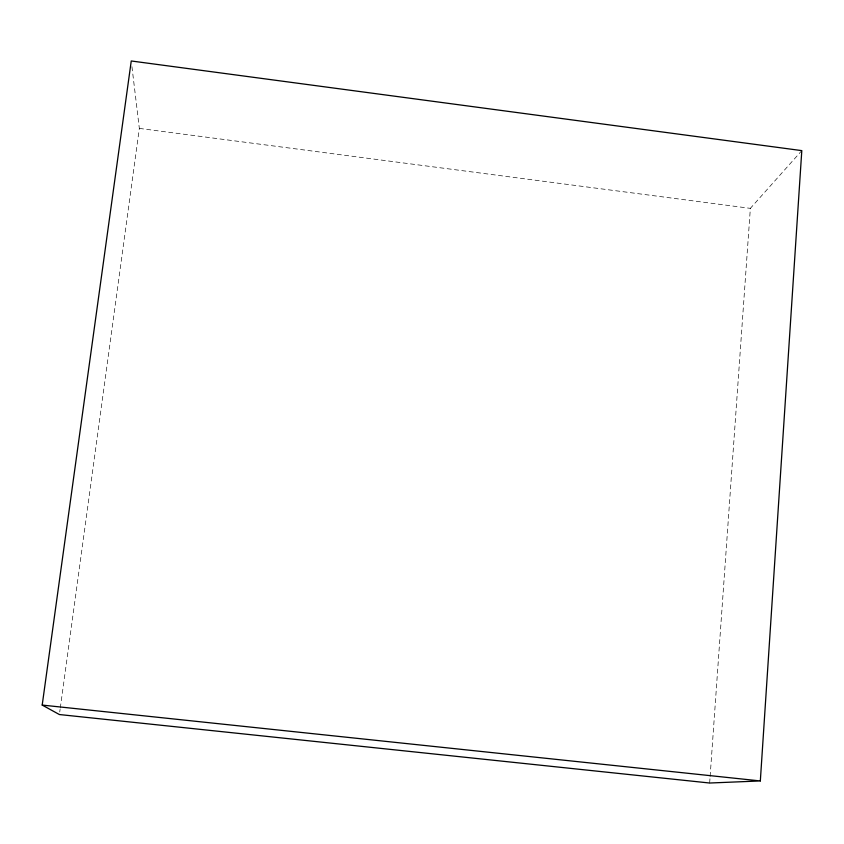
<?xml version="1.0" encoding="UTF-8"?>
<svg xmlns="http://www.w3.org/2000/svg" width="844" height="844" viewBox="0 0 844 844"><rect width="100%" height="100%" fill="white"/><g stroke="black" fill="none" stroke-linecap="round" stroke-linejoin="round"><path stroke-width="0.63" stroke-dasharray="4.22 3.17" d="M709.656 783.021L710.036 777.767M710.12 776.448L750.358 208.352L801.8 150.622M59.745 711.935L60.103 709.319M60.283 708.021L139.344 128.404L131.875 66.159M139.344 128.404L750.358 208.352"/><path stroke-width="1.27" d="M760.328 780.943L801.8 150.622L131.253 60.979L42.2 705.078L59.396 714.541L709.656 783.021L760.328 780.943L42.2 705.078"/></g></svg>
